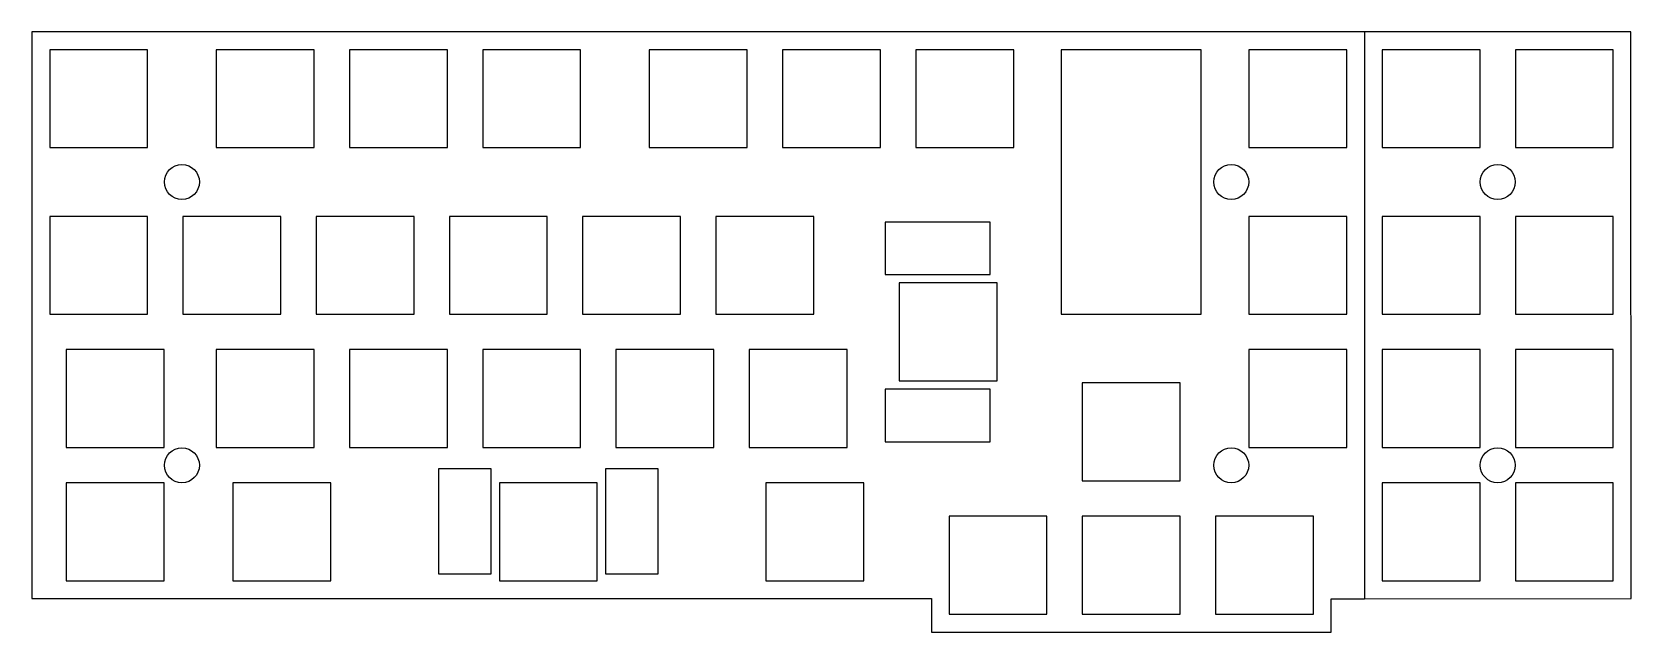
# Model space of a CAD drawing. Header units: millimetres. Extents: x 0 to 229, y -86 to 0.
import ezdxf

# ---------------------------------------------------------------- set-up
doc = ezdxf.new("R2010")
doc.units = ezdxf.units.MM
doc.layers.get('0').update_dxf_attribs({"linetype": 'CONTINUOUS'})

msp = doc.modelspace()

# ---------------------------------------------------------------- linework, layer by layer
msp.add_line((190.5, 0), (190.51, -80.98))
for points in [[(128.58, -80.97), (128.58, -85.74), (185.75, -85.74), (185.75, -80.98), (190.51, -80.98), (228.61, -80.97), (228.6, 0), (190.5, 0), (0, 0), (0, -80.97)], [(16.52, -2.53), (2.53, -2.53), (2.53, -16.52), (16.52, -16.52)], [(40.34, -2.53), (26.34, -2.53), (26.34, -16.52), (40.34, -16.52)], [(59.39, -2.53), (45.39, -2.53), (45.39, -16.52), (59.39, -16.52)], [(78.44, -2.53), (64.44, -2.53), (64.44, -16.52), (78.44, -16.52)], [(102.25, -2.53), (88.25, -2.53), (88.25, -16.52), (102.25, -16.52)], [(121.3, -2.53), (107.3, -2.53), (107.3, -16.52), (121.3, -16.52)], [(140.35, -2.53), (126.35, -2.53), (126.35, -16.52), (140.35, -16.52)], [(167.16, -2.53), (147.16, -2.53), (147.16, -40.34), (167.16, -40.34)], [(187.97, -2.53), (173.98, -2.53), (173.98, -16.52), (187.97, -16.52)], [(207.03, -2.53), (193.03, -2.53), (193.03, -16.52), (207.03, -16.52)], [(226.08, -2.53), (212.08, -2.53), (212.08, -16.52), (226.08, -16.52)], [(16.52, -26.34), (2.53, -26.34), (2.53, -40.34), (16.52, -40.34)], [(35.58, -26.34), (21.58, -26.34), (21.58, -40.34), (35.58, -40.34)], [(54.62, -26.34), (40.62, -26.34), (40.62, -40.34), (54.62, -40.34)], [(73.67, -26.34), (59.68, -26.34), (59.68, -40.34), (73.67, -40.34)], [(92.73, -26.34), (78.73, -26.34), (78.73, -40.34), (92.73, -40.34)], [(111.78, -26.34), (97.78, -26.34), (97.78, -40.34), (111.78, -40.34)], [(136.97, -34.67), (136.97, -27.17), (121.97, -27.17), (121.97, -34.67)], [(187.97, -26.34), (173.98, -26.34), (173.98, -40.34), (187.97, -40.34)], [(207.03, -26.34), (193.03, -26.34), (193.03, -40.34), (207.03, -40.34)], [(226.08, -26.34), (212.08, -26.34), (212.08, -40.34), (226.08, -40.34)], [(137.97, -49.86), (137.97, -35.86), (123.97, -35.86), (123.97, -49.86)], [(18.91, -45.39), (4.91, -45.39), (4.91, -59.39), (18.91, -59.39)], [(40.34, -45.39), (26.34, -45.39), (26.34, -59.39), (40.34, -59.39)], [(59.39, -45.39), (45.39, -45.39), (45.39, -59.39), (59.39, -59.39)], [(78.44, -45.39), (64.44, -45.39), (64.44, -59.39), (78.44, -59.39)], [(97.49, -45.39), (83.49, -45.39), (83.49, -59.39), (97.49, -59.39)], [(116.54, -45.39), (102.54, -45.39), (102.54, -59.39), (116.54, -59.39)], [(187.97, -45.39), (173.98, -45.39), (173.98, -59.39), (187.97, -59.39)], [(207.03, -45.39), (193.03, -45.39), (193.03, -59.39), (207.03, -59.39)], [(226.08, -45.39), (212.08, -45.39), (212.08, -59.39), (226.08, -59.39)], [(164.16, -50.15), (150.16, -50.15), (150.16, -64.15), (164.16, -64.15)], [(136.97, -58.55), (136.97, -51.05), (121.97, -51.05), (121.97, -58.55)], [(58.13, -77.44), (65.63, -77.44), (65.63, -62.44), (58.13, -62.44)], [(82.01, -77.44), (89.51, -77.44), (89.51, -62.44), (82.01, -62.44)], [(18.91, -64.44), (4.91, -64.44), (4.91, -78.44), (18.91, -78.44)], [(42.72, -64.44), (28.72, -64.44), (28.72, -78.44), (42.72, -78.44)], [(80.82, -64.44), (66.82, -64.44), (66.82, -78.44), (80.82, -78.44)], [(118.92, -64.44), (104.92, -64.44), (104.92, -78.44), (118.92, -78.44)], [(207.03, -64.44), (193.03, -64.44), (193.03, -78.44), (207.03, -78.44)], [(226.08, -64.44), (212.08, -64.44), (212.08, -78.44), (226.08, -78.44)], [(145.11, -69.2), (131.11, -69.2), (131.11, -83.2), (145.11, -83.2)], [(164.16, -69.2), (150.16, -69.2), (150.16, -83.2), (164.16, -83.2)], [(183.21, -69.2), (169.21, -69.2), (169.21, -83.2), (183.21, -83.2)]]:
    msp.add_lwpolyline(points, close=True)
for centre in [(21.43, -21.43), (171.45, -21.43), (209.55, -21.43), (21.43, -61.91), (171.45, -61.91), (209.55, -61.91)]:
    msp.add_circle(centre, 2.5)

doc.saveas('drawing.dxf')
